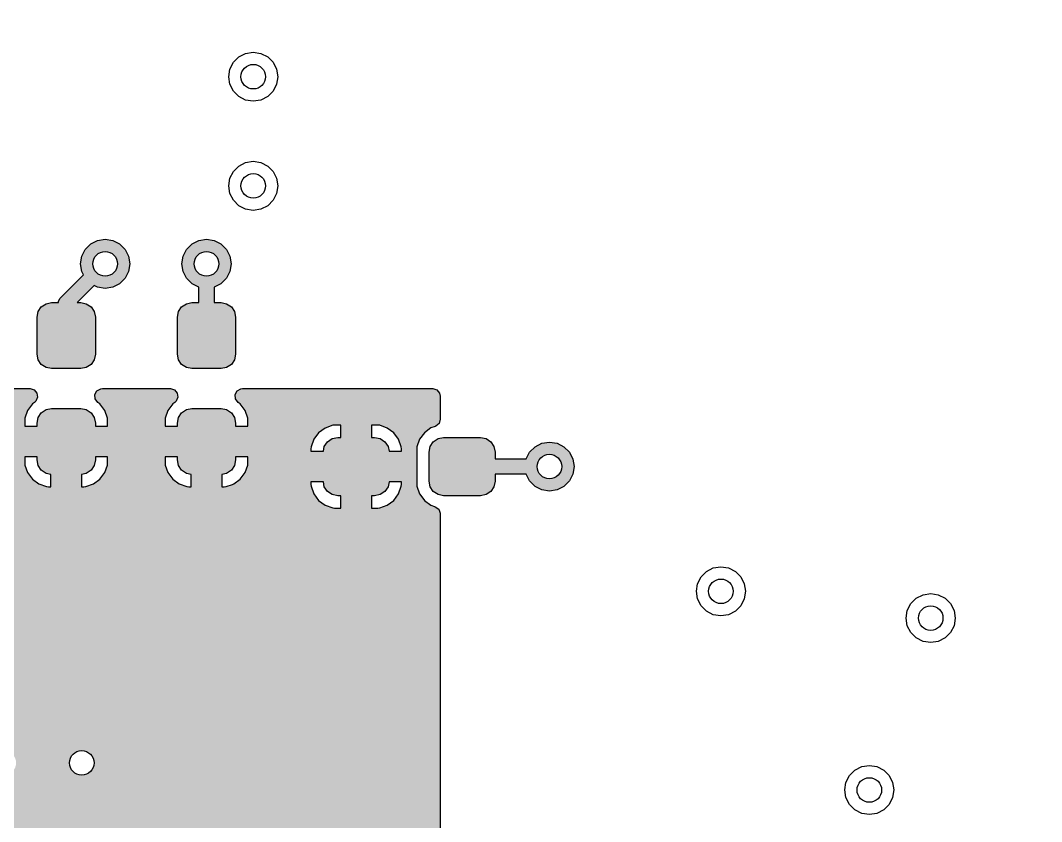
# Model space of a CAD drawing. Header units: millimetres. Extents: x -3894 to -3474, y -291 to 6.
# Drawn here: x -3722.49 to -3705.85, y -204.59 to -191.54 of the extents above; entities that cross this region are included whole.
import ezdxf

# ---------------------------------------------------------------- set-up
doc = ezdxf.new("R2010")
doc.units = ezdxf.units.MM
doc.layers.add('BLACK', color=7, linetype='Continuous')

msp = doc.modelspace()

# ---------------------------------------------------------------- hatches: boundary and pattern name
h = msp.add_hatch(color=256)
h.dxf.hatch_style = 1
h.paths.add_polyline_path([(-3724.823, -196.377), (-3724.841, -196.286), (-3724.893, -196.209), (-3724.97, -196.157), (-3725.061, -196.139), (-3725.19, -196.139), (-3725.19, -195.545), (-3725.13, -195.515), (-3725.042, -195.426), (-3724.985, -195.315), (-3724.965, -195.191), (-3724.985, -195.067), (-3725.042, -194.956), (-3725.13, -194.867), (-3725.242, -194.811), (-3725.365, -194.791), (-3725.489, -194.811), (-3725.601, -194.867), (-3725.689, -194.956), (-3725.746, -195.067), (-3725.765, -195.191), (-3725.746, -195.315), (-3725.689, -195.426), (-3725.601, -195.515), (-3725.489, -195.571), (-3725.44, -195.579), (-3725.44, -196.139), (-3725.536, -196.139), (-3725.626, -196.157), (-3725.704, -196.209), (-3725.755, -196.286), (-3725.773, -196.377), (-3725.773, -196.977), (-3725.755, -197.068), (-3725.704, -197.145), (-3725.626, -197.196), (-3725.536, -197.214), (-3725.061, -197.214), (-3724.97, -197.196), (-3724.959, -197.189), (-3723.987, -198.162), (-3723.995, -198.202), (-3723.995, -198.702), (-3723.977, -198.793), (-3723.926, -198.87), (-3723.848, -198.921), (-3723.758, -198.939), (-3723.283, -198.939), (-3723.192, -198.921), (-3723.115, -198.87), (-3723.063, -198.793), (-3723.045, -198.702), (-3723.045, -198.202), (-3723.063, -198.111), (-3723.115, -198.034), (-3723.192, -197.982), (-3723.283, -197.964), (-3723.758, -197.964), (-3723.819, -197.976), (-3724.823, -196.972)])
h.paths.add_polyline_path([(-3725.565, -195.191, -1), (-3725.165, -195.191, -1)], flags=16)
h.paths.add_polyline_path([(-3723.045, -196.377), (-3723.063, -196.286), (-3723.115, -196.209), (-3723.192, -196.157), (-3723.283, -196.139), (-3723.395, -196.139), (-3723.395, -196.015), (-3723.398, -195.991), (-3723.416, -195.946), (-3723.432, -195.927), (-3723.802, -195.557), (-3723.775, -195.504), (-3723.755, -195.38), (-3723.775, -195.257), (-3723.831, -195.145), (-3723.92, -195.057), (-3724.031, -195), (-3724.155, -194.98), (-3724.279, -195), (-3724.39, -195.057), (-3724.479, -195.145), (-3724.536, -195.257), (-3724.555, -195.38), (-3724.536, -195.504), (-3724.479, -195.615), (-3724.39, -195.704), (-3724.279, -195.761), (-3724.155, -195.78), (-3724.031, -195.761), (-3723.978, -195.734), (-3723.645, -196.067), (-3723.645, -196.139), (-3723.758, -196.139), (-3723.848, -196.157), (-3723.926, -196.209), (-3723.977, -196.286), (-3723.995, -196.377), (-3723.995, -196.877), (-3723.977, -196.968), (-3723.926, -197.045), (-3723.848, -197.096), (-3723.758, -197.114), (-3723.283, -197.114), (-3723.192, -197.096), (-3723.115, -197.045), (-3723.063, -196.968), (-3723.045, -196.877)], flags=17)
h.paths.add_polyline_path([(-3724.355, -195.38, -1), (-3723.955, -195.38, -1)], flags=16)
h.paths.add_polyline_path([(-3721.267, -196.377), (-3721.285, -196.286), (-3721.337, -196.209), (-3721.414, -196.157), (-3721.505, -196.139), (-3721.562, -196.139), (-3721.284, -195.861), (-3721.231, -195.888), (-3721.107, -195.907), (-3720.983, -195.888), (-3720.872, -195.831), (-3720.783, -195.742), (-3720.727, -195.631), (-3720.707, -195.507), (-3720.727, -195.384), (-3720.783, -195.272), (-3720.872, -195.184), (-3720.983, -195.127), (-3721.107, -195.107), (-3721.231, -195.127), (-3721.342, -195.184), (-3721.431, -195.272), (-3721.488, -195.384), (-3721.507, -195.507), (-3721.488, -195.631), (-3721.461, -195.684), (-3721.83, -196.054), (-3721.846, -196.073), (-3721.865, -196.118), (-3721.867, -196.139), (-3721.98, -196.139), (-3722.07, -196.157), (-3722.148, -196.209), (-3722.199, -196.286), (-3722.217, -196.377), (-3722.217, -196.977), (-3722.199, -197.068), (-3722.148, -197.145), (-3722.07, -197.196), (-3721.98, -197.214), (-3721.505, -197.214), (-3721.414, -197.196), (-3721.337, -197.145), (-3721.285, -197.068), (-3721.267, -196.977)])
h.paths.add_polyline_path([(-3721.307, -195.507, -1), (-3720.907, -195.507, -1)], flags=16)
h.paths.add_polyline_path([(-3718.981, -196.377), (-3718.999, -196.286), (-3719.051, -196.209), (-3719.128, -196.157), (-3719.219, -196.139), (-3719.331, -196.139), (-3719.331, -195.887), (-3719.221, -195.831), (-3719.132, -195.742), (-3719.076, -195.631), (-3719.056, -195.507), (-3719.076, -195.384), (-3719.132, -195.272), (-3719.221, -195.184), (-3719.332, -195.127), (-3719.456, -195.107), (-3719.58, -195.127), (-3719.691, -195.184), (-3719.78, -195.272), (-3719.837, -195.384), (-3719.856, -195.507), (-3719.837, -195.631), (-3719.78, -195.742), (-3719.691, -195.831), (-3719.581, -195.887), (-3719.581, -196.139), (-3719.694, -196.139), (-3719.784, -196.157), (-3719.862, -196.209), (-3719.913, -196.286), (-3719.931, -196.377), (-3719.931, -196.977), (-3719.913, -197.068), (-3719.862, -197.145), (-3719.784, -197.196), (-3719.694, -197.214), (-3719.219, -197.214), (-3719.128, -197.196), (-3719.051, -197.145), (-3718.999, -197.068), (-3718.981, -196.977)])
h.paths.add_polyline_path([(-3719.656, -195.507, -1), (-3719.256, -195.507, -1)], flags=16)
h.paths.add_polyline_path([(-3714.754, -198.934), (-3714.248, -198.934), (-3714.192, -199.044), (-3714.103, -199.133), (-3713.992, -199.19), (-3713.868, -199.209), (-3713.744, -199.19), (-3713.633, -199.133), (-3713.544, -199.044), (-3713.488, -198.933), (-3713.468, -198.809), (-3713.488, -198.686), (-3713.544, -198.574), (-3713.633, -198.486), (-3713.744, -198.429), (-3713.868, -198.409), (-3713.992, -198.429), (-3714.103, -198.486), (-3714.192, -198.574), (-3714.248, -198.684), (-3714.754, -198.684), (-3714.754, -198.572), (-3714.772, -198.481), (-3714.824, -198.404), (-3714.901, -198.352), (-3714.992, -198.334), (-3715.592, -198.334), (-3715.682, -198.352), (-3715.76, -198.404), (-3715.811, -198.481), (-3715.829, -198.572), (-3715.829, -199.047), (-3715.811, -199.138), (-3715.76, -199.215), (-3715.682, -199.266), (-3715.592, -199.284), (-3714.992, -199.284), (-3714.901, -199.266), (-3714.824, -199.215), (-3714.772, -199.138), (-3714.754, -199.047)])
h.paths.add_polyline_path([(-3714.068, -198.809, -1), (-3713.668, -198.809, -1)], flags=16)
h = msp.add_hatch(color=256)
h.dxf.hatch_style = 1
h.paths.add_polyline_path([(-3729.491, -210.529), (-3729.488, -210.559), (-3729.488, -210.559), (-3729.445, -210.683), (-3729.366, -210.79), (-3729.266, -210.864), (-3729.223, -210.92), (-3729.218, -210.989), (-3729.251, -211.051), (-3729.312, -211.085), (-3729.339, -211.088), (-3729.815, -211.088), (-3729.845, -211.091), (-3729.959, -211.13), (-3730.029, -211.134), (-3730.09, -211.099), (-3730.128, -211.025), (-3730.104, -210.943), (-3730.051, -210.896), (-3730.033, -210.89), (-3729.972, -210.868), (-3729.865, -210.79), (-3729.787, -210.684), (-3729.743, -210.559), (-3729.741, -210.53), (-3729.741, -209.949), (-3729.743, -209.919), (-3729.787, -209.795), (-3729.865, -209.689), (-3729.972, -209.61), (-3730.041, -209.586), (-3730.098, -209.545), (-3730.124, -209.479), (-3730.124, -209.278), (-3730.124, -200.414), (-3730.104, -200.347), (-3730.052, -200.301), (-3729.982, -200.291), (-3729.919, -200.32), (-3729.9, -200.341), (-3729.874, -200.376), (-3729.768, -200.454), (-3729.644, -200.497), (-3729.644, -200.497), (-3729.614, -200.5), (-3729.512, -200.5), (-3729.512, -200.3), (-3729.562, -200.3), (-3729.652, -200.282), (-3729.73, -200.231), (-3729.781, -200.154), (-3729.799, -200.063), (-3729.799, -199.588), (-3729.781, -199.497), (-3729.73, -199.42), (-3729.652, -199.368), (-3729.562, -199.35), (-3729.512, -199.35), (-3729.512, -199.15), (-3729.614, -199.15), (-3729.644, -199.153), (-3729.644, -199.153), (-3729.768, -199.197), (-3729.874, -199.275), (-3729.9, -199.31), (-3729.956, -199.352), (-3730.026, -199.358), (-3730.087, -199.325), (-3730.121, -199.264), (-3730.124, -199.236), (-3730.124, -198.767), (-3730.12, -198.754), (-3730.104, -198.7), (-3730.076, -198.669), (-3729.989, -198.603), (-3729.893, -198.477), (-3729.832, -198.331), (-3729.811, -198.174), (-3729.815, -198.149), (-3729.832, -198.017), (-3729.893, -197.871), (-3729.989, -197.746), (-3729.989, -197.746), (-3729.994, -197.74), (-3729.991, -197.738), (-3730.017, -197.69), (-3730.012, -197.62), (-3729.97, -197.564), (-3729.904, -197.539), (-3725.887, -197.539), (-3725.82, -197.559), (-3725.774, -197.612), (-3725.764, -197.681), (-3725.793, -197.744), (-3725.813, -197.763), (-3725.848, -197.789), (-3725.927, -197.895), (-3725.97, -198.019), (-3725.97, -198.02), (-3725.973, -198.049), (-3725.973, -198.152), (-3725.773, -198.152), (-3725.773, -198.102), (-3725.755, -198.011), (-3725.704, -197.934), (-3725.626, -197.882), (-3725.536, -197.864), (-3725.061, -197.864), (-3724.97, -197.882), (-3724.893, -197.934), (-3724.841, -198.011), (-3724.823, -198.102), (-3724.823, -198.152), (-3724.623, -198.152), (-3724.623, -198.108), (-3724.603, -198.041), (-3724.551, -197.996), (-3724.481, -197.986), (-3724.417, -198.015), (-3724.232, -198.2), (-3724.198, -198.262), (-3724.196, -198.288), (-3724.196, -198.755), (-3724.193, -198.784), (-3724.149, -198.909), (-3724.071, -199.015), (-3723.965, -199.093), (-3723.84, -199.137), (-3723.81, -199.14), (-3723.23, -199.14), (-3723.2, -199.137), (-3723.178, -199.129), (-3723.076, -199.093), (-3722.969, -199.015), (-3722.891, -198.909), (-3722.847, -198.784), (-3722.845, -198.755), (-3722.845, -198.519), (-3722.845, -198.149), (-3722.847, -198.119), (-3722.891, -197.995), (-3722.969, -197.889), (-3723.076, -197.81), (-3723.161, -197.78), (-3723.218, -197.74), (-3723.243, -197.675), (-3723.23, -197.606), (-3723.182, -197.556), (-3723.12, -197.539), (-3722.331, -197.539), (-3722.264, -197.559), (-3722.218, -197.612), (-3722.208, -197.681), (-3722.237, -197.744), (-3722.257, -197.763), (-3722.292, -197.789), (-3722.371, -197.895), (-3722.414, -198.019), (-3722.414, -198.02), (-3722.417, -198.049), (-3722.417, -198.152), (-3722.217, -198.152), (-3722.217, -198.102), (-3722.199, -198.011), (-3722.148, -197.934), (-3722.07, -197.882), (-3721.98, -197.864), (-3721.505, -197.864), (-3721.414, -197.882), (-3721.337, -197.934), (-3721.285, -198.011), (-3721.267, -198.102), (-3721.267, -198.152), (-3721.067, -198.152), (-3721.067, -198.049), (-3721.07, -198.02), (-3721.07, -198.019), (-3721.113, -197.895), (-3721.192, -197.789), (-3721.227, -197.763), (-3721.269, -197.707), (-3721.275, -197.638), (-3721.241, -197.576), (-3721.18, -197.542), (-3721.153, -197.539), (-3720.045, -197.539), (-3719.978, -197.559), (-3719.932, -197.612), (-3719.922, -197.681), (-3719.951, -197.744), (-3719.971, -197.763), (-3720.006, -197.789), (-3720.085, -197.895), (-3720.128, -198.019), (-3720.128, -198.02), (-3720.131, -198.049), (-3720.131, -198.152), (-3719.931, -198.152), (-3719.931, -198.102), (-3719.913, -198.011), (-3719.862, -197.934), (-3719.784, -197.882), (-3719.694, -197.864), (-3719.219, -197.864), (-3719.128, -197.882), (-3719.051, -197.934), (-3718.999, -198.011), (-3718.981, -198.102), (-3718.981, -198.152), (-3718.781, -198.152), (-3718.781, -198.049), (-3718.784, -198.02), (-3718.784, -198.019), (-3718.827, -197.895), (-3718.906, -197.789), (-3718.941, -197.763), (-3718.983, -197.707), (-3718.989, -197.638), (-3718.955, -197.576), (-3718.894, -197.542), (-3718.867, -197.539), (-3715.77, -197.539), (-3715.703, -197.559), (-3715.657, -197.612), (-3715.646, -197.663), (-3715.646, -198.039), (-3715.666, -198.106), (-3715.72, -198.153), (-3715.799, -198.18), (-3715.905, -198.259), (-3715.905, -198.259), (-3715.983, -198.365), (-3716.027, -198.489), (-3716.03, -198.519), (-3716.03, -199.1), (-3716.027, -199.129), (-3715.983, -199.254), (-3715.931, -199.325), (-3715.905, -199.36), (-3715.799, -199.438), (-3715.729, -199.463), (-3715.672, -199.503), (-3715.646, -199.57), (-3715.646, -208.787), (-3715.666, -208.854), (-3715.719, -208.9), (-3715.788, -208.91), (-3715.811, -208.904), (-3715.834, -208.896), (-3715.834, -208.896), (-3715.864, -208.893), (-3715.904, -208.893), (-3715.904, -209.096), (-3715.826, -209.111), (-3715.749, -209.163), (-3715.697, -209.24), (-3715.679, -209.331), (-3715.679, -209.931), (-3715.697, -210.022), (-3715.749, -210.099), (-3715.826, -210.15), (-3715.904, -210.166), (-3715.904, -210.368), (-3715.864, -210.368), (-3715.834, -210.365), (-3715.834, -210.365), (-3715.811, -210.357), (-3715.741, -210.354), (-3715.681, -210.389), (-3715.648, -210.45), (-3715.643, -210.502), (-3715.666, -210.579), (-3715.719, -210.624), (-3715.788, -210.634), (-3715.811, -210.629), (-3715.834, -210.621), (-3715.864, -210.618), (-3716.444, -210.618), (-3716.474, -210.621), (-3716.599, -210.664), (-3716.705, -210.743), (-3716.783, -210.849), (-3716.827, -210.973), (-3716.83, -211.003), (-3716.83, -211.709), (-3716.827, -211.738), (-3716.787, -211.852), (-3716.783, -211.922), (-3716.818, -211.983), (-3716.88, -212.015), (-3716.904, -212.017), (-3717.164, -212.017), (-3717.231, -211.998), (-3717.277, -211.945), (-3717.287, -211.876), (-3717.281, -211.852), (-3717.26, -211.791), (-3717.26, -211.791), (-3717.257, -211.761), (-3717.257, -211.659), (-3717.457, -211.659), (-3717.457, -211.709), (-3717.475, -211.8), (-3717.527, -211.877), (-3717.604, -211.928), (-3717.695, -211.946), (-3718.17, -211.946), (-3718.26, -211.928), (-3718.338, -211.877), (-3718.389, -211.8), (-3718.407, -211.709), (-3718.407, -211.659), (-3718.607, -211.659), (-3718.607, -211.761), (-3718.604, -211.791), (-3718.604, -211.791), (-3718.583, -211.852), (-3718.579, -211.922), (-3718.614, -211.983), (-3718.676, -212.015), (-3718.7, -212.017), (-3726.945, -212.017), (-3727.203, -212.013), (-3727.218, -212.092), (-3727.27, -212.169), (-3727.347, -212.22), (-3727.438, -212.238), (-3728.038, -212.238), (-3728.128, -212.22), (-3728.206, -212.169), (-3728.257, -212.092), (-3728.273, -212.013), (-3728.493, -212.013), (-3728.53, -212.017), (-3728.601, -212.017), (-3728.668, -211.998), (-3728.713, -211.945), (-3728.725, -211.893), (-3728.725, -211.473), (-3728.727, -211.443), (-3728.771, -211.319), (-3728.849, -211.213), (-3728.956, -211.134), (-3728.968, -211.13), (-3729.025, -211.089), (-3729.038, -211.056), (-3729.05, -211.024), (-3729.037, -210.956), (-3729.004, -210.91), (-3729.004, -210.714), (-3729.054, -210.714), (-3729.144, -210.696), (-3729.222, -210.645), (-3729.273, -210.568), (-3729.289, -210.489), (-3729.491, -210.489)])
h.paths.add_polyline_path([(-3728.649, -200.376), (-3728.755, -200.454), (-3728.879, -200.497), (-3728.909, -200.5), (-3729.012, -200.5), (-3729.012, -200.3), (-3728.962, -200.3), (-3728.871, -200.282), (-3728.794, -200.231), (-3728.742, -200.154), (-3728.727, -200.075), (-3728.524, -200.075), (-3728.524, -200.115), (-3728.527, -200.145), (-3728.57, -200.269)], flags=16)
h.paths.add_polyline_path([(-3728.524, -199.575), (-3728.727, -199.575), (-3728.742, -199.497), (-3728.794, -199.42), (-3728.871, -199.368), (-3728.962, -199.35), (-3729.012, -199.35), (-3729.012, -199.15), (-3728.909, -199.15), (-3728.879, -199.153), (-3728.755, -199.197), (-3728.649, -199.275), (-3728.57, -199.381), (-3728.527, -199.505), (-3728.524, -199.535)], flags=16)
h.paths.add_polyline_path([(-3725.742, -199.093), (-3725.848, -199.015), (-3725.927, -198.908), (-3725.97, -198.784), (-3725.973, -198.754), (-3725.973, -198.652), (-3725.773, -198.652), (-3725.773, -198.702), (-3725.755, -198.793), (-3725.704, -198.87), (-3725.626, -198.921), (-3725.548, -198.937), (-3725.548, -199.139), (-3725.588, -199.139), (-3725.618, -199.136)], flags=16)
h.paths.add_polyline_path([(-3723.828, -203.635, -1), (-3724.228, -203.635, -1)], flags=16)
h.paths.add_polyline_path([(-3725.048, -199.139), (-3725.048, -198.937), (-3724.97, -198.921), (-3724.893, -198.87), (-3724.841, -198.793), (-3724.823, -198.702), (-3724.823, -198.652), (-3724.623, -198.652), (-3724.623, -198.754), (-3724.626, -198.784), (-3724.669, -198.908), (-3724.748, -199.015), (-3724.854, -199.093), (-3724.978, -199.136), (-3725.008, -199.139)], flags=16)
h.paths.add_polyline_path([(-3723.828, -204.905, -1), (-3724.228, -204.905, -1)], flags=16)
h.paths.add_polyline_path([(-3722.558, -203.635, -1), (-3722.958, -203.635, -1)], flags=16)
h.paths.add_polyline_path([(-3722.558, -204.905, -1), (-3722.958, -204.905, -1)], flags=16)
h.paths.add_polyline_path([(-3723.828, -206.175, -1), (-3724.228, -206.175, -1)], flags=16)
h.paths.add_polyline_path([(-3722.371, -198.908), (-3722.414, -198.784), (-3722.417, -198.754), (-3722.417, -198.652), (-3722.217, -198.652), (-3722.217, -198.702), (-3722.199, -198.793), (-3722.148, -198.87), (-3722.07, -198.921), (-3721.992, -198.937), (-3721.992, -199.139), (-3722.032, -199.139), (-3722.062, -199.136), (-3722.186, -199.093), (-3722.292, -199.015)], flags=16)
h.paths.add_polyline_path([(-3721.288, -203.635, -1), (-3721.688, -203.635, -1)], flags=16)
h.paths.add_polyline_path([(-3722.558, -206.175, -1), (-3722.958, -206.175, -1)], flags=16)
h.paths.add_polyline_path([(-3721.288, -204.905, -1), (-3721.688, -204.905, -1)], flags=16)
h.paths.add_polyline_path([(-3721.492, -199.139), (-3721.492, -198.937), (-3721.414, -198.921), (-3721.337, -198.87), (-3721.285, -198.793), (-3721.267, -198.702), (-3721.267, -198.652), (-3721.067, -198.652), (-3721.067, -198.754), (-3721.07, -198.784), (-3721.113, -198.908), (-3721.192, -199.015), (-3721.298, -199.093), (-3721.422, -199.136), (-3721.452, -199.139)], flags=16)
h.paths.add_polyline_path([(-3721.288, -206.175, -1), (-3721.688, -206.175, -1)], flags=16)
h.paths.add_polyline_path([(-3720.085, -198.908), (-3720.128, -198.784), (-3720.131, -198.754), (-3720.131, -198.652), (-3719.931, -198.652), (-3719.931, -198.702), (-3719.913, -198.793), (-3719.862, -198.87), (-3719.784, -198.921), (-3719.706, -198.937), (-3719.706, -199.139), (-3719.746, -199.139), (-3719.776, -199.136), (-3719.9, -199.093), (-3720.006, -199.015)], flags=16)
h.paths.add_polyline_path([(-3728.247, -209.611), (-3728.141, -209.689), (-3728.062, -209.795), (-3728.019, -209.919), (-3728.016, -209.949), (-3728.016, -209.983), (-3728.016, -209.989), (-3728.219, -209.989), (-3728.234, -209.911), (-3728.286, -209.834), (-3728.363, -209.782), (-3728.454, -209.764), (-3728.504, -209.764), (-3728.504, -209.564), (-3728.401, -209.564), (-3728.371, -209.567)], flags=16)
h.paths.add_polyline_path([(-3729.004, -209.564), (-3729.004, -209.764), (-3729.054, -209.764), (-3729.144, -209.782), (-3729.222, -209.834), (-3729.273, -209.911), (-3729.289, -209.989), (-3729.491, -209.989), (-3729.491, -209.949), (-3729.488, -209.919), (-3729.445, -209.795), (-3729.366, -209.689), (-3729.26, -209.611), (-3729.136, -209.567), (-3729.106, -209.564)], flags=16)
h.paths.add_polyline_path([(-3719.206, -199.139), (-3719.206, -198.937), (-3719.128, -198.921), (-3719.051, -198.87), (-3718.999, -198.793), (-3718.981, -198.702), (-3718.981, -198.652), (-3718.781, -198.652), (-3718.781, -198.754), (-3718.784, -198.784), (-3718.827, -198.908), (-3718.906, -199.015), (-3719.012, -199.093), (-3719.031, -199.099), (-3719.136, -199.136), (-3719.166, -199.139)], flags=16)
h.paths.add_polyline_path([(-3728.016, -210.489), (-3728.016, -210.529), (-3728.019, -210.559), (-3728.062, -210.683), (-3728.141, -210.79), (-3728.247, -210.868), (-3728.371, -210.911), (-3728.401, -210.914), (-3728.504, -210.914), (-3728.504, -210.714), (-3728.454, -210.714), (-3728.363, -210.696), (-3728.286, -210.645), (-3728.234, -210.568), (-3728.219, -210.489)], flags=16)
h.paths.add_polyline_path([(-3727.385, -211.088), (-3727.355, -211.091), (-3727.231, -211.135), (-3727.125, -211.213), (-3727.046, -211.319), (-3727.003, -211.443), (-3727, -211.473), (-3727, -211.513), (-3727.203, -211.513), (-3727.218, -211.435), (-3727.27, -211.358), (-3727.347, -211.306), (-3727.438, -211.288), (-3727.488, -211.288), (-3727.488, -211.088)], flags=16)
h.paths.add_polyline_path([(-3727.988, -211.088), (-3727.988, -211.288), (-3728.038, -211.288), (-3728.128, -211.306), (-3728.206, -211.358), (-3728.257, -211.435), (-3728.273, -211.513), (-3728.475, -211.513), (-3728.475, -211.473), (-3728.472, -211.443), (-3728.429, -211.319), (-3728.35, -211.213), (-3728.244, -211.135), (-3728.12, -211.091), (-3728.09, -211.088)], flags=16)
h.paths.add_polyline_path([(-3717.754, -199.099), (-3717.754, -199.059), (-3717.552, -199.059), (-3717.536, -199.138), (-3717.485, -199.215), (-3717.407, -199.266), (-3717.317, -199.284), (-3717.267, -199.284), (-3717.267, -199.484), (-3717.369, -199.484), (-3717.399, -199.481), (-3717.523, -199.438), (-3717.629, -199.36), (-3717.708, -199.253), (-3717.751, -199.129)], flags=16)
h.paths.add_polyline_path([(-3717.754, -198.559), (-3717.754, -198.519), (-3717.751, -198.49), (-3717.708, -198.365), (-3717.629, -198.259), (-3717.523, -198.181), (-3717.399, -198.137), (-3717.369, -198.134), (-3717.267, -198.134), (-3717.267, -198.334), (-3717.317, -198.334), (-3717.407, -198.352), (-3717.485, -198.404), (-3717.536, -198.481), (-3717.552, -198.559)], flags=16)
h.paths.add_polyline_path([(-3716.767, -199.484), (-3716.767, -199.284), (-3716.717, -199.284), (-3716.626, -199.266), (-3716.549, -199.215), (-3716.497, -199.138), (-3716.482, -199.059), (-3716.279, -199.059), (-3716.279, -199.099), (-3716.282, -199.129), (-3716.325, -199.253), (-3716.404, -199.36), (-3716.51, -199.438), (-3716.634, -199.481), (-3716.664, -199.484)], flags=16)
h.paths.add_polyline_path([(-3716.767, -198.334), (-3716.767, -198.134), (-3716.664, -198.134), (-3716.634, -198.137), (-3716.51, -198.181), (-3716.404, -198.259), (-3716.325, -198.365), (-3716.282, -198.49), (-3716.279, -198.519), (-3716.279, -198.559), (-3716.482, -198.559), (-3716.497, -198.481), (-3716.549, -198.404), (-3716.626, -198.352), (-3716.717, -198.334)], flags=16)
h.paths.add_polyline_path([(-3718.482, -210.796), (-3718.376, -210.718), (-3718.252, -210.674), (-3718.222, -210.671), (-3718.182, -210.671), (-3718.182, -210.874), (-3718.26, -210.889), (-3718.338, -210.941), (-3718.389, -211.018), (-3718.407, -211.109), (-3718.407, -211.159), (-3718.607, -211.159), (-3718.607, -211.056), (-3718.604, -211.026), (-3718.561, -210.902)], flags=16)
h.paths.add_polyline_path([(-3716.783, -209.124), (-3716.704, -209.018), (-3716.598, -208.94), (-3716.474, -208.896), (-3716.444, -208.893), (-3716.404, -208.893), (-3716.404, -209.096), (-3716.482, -209.111), (-3716.56, -209.163), (-3716.611, -209.24), (-3716.629, -209.331), (-3716.629, -209.381), (-3716.829, -209.381), (-3716.829, -209.278), (-3716.826, -209.248)], flags=16)
h.paths.add_polyline_path([(-3717.682, -210.671), (-3717.642, -210.671), (-3717.612, -210.674), (-3717.488, -210.718), (-3717.382, -210.796), (-3717.303, -210.902), (-3717.26, -211.026), (-3717.257, -211.056), (-3717.257, -211.159), (-3717.457, -211.159), (-3717.457, -211.109), (-3717.475, -211.018), (-3717.527, -210.941), (-3717.604, -210.889), (-3717.682, -210.874)], flags=16)
h.paths.add_polyline_path([(-3716.829, -209.881), (-3716.629, -209.881), (-3716.629, -209.931), (-3716.611, -210.022), (-3716.56, -210.099), (-3716.482, -210.15), (-3716.404, -210.166), (-3716.404, -210.368), (-3716.444, -210.368), (-3716.474, -210.365), (-3716.598, -210.322), (-3716.704, -210.244), (-3716.783, -210.137), (-3716.826, -210.013), (-3716.829, -209.983)], flags=16)

# ---------------------------------------------------------------- linework, layer by layer
at = {"layer": 'BLACK', "linetype": 'Continuous'}
for p, q in [((-3719.018, -192.224), (-3718.929, -192.136)), ((-3718.929, -192.136), (-3718.818, -192.079)), ((-3718.818, -192.079), (-3718.694, -192.059)), ((-3718.694, -192.059), (-3718.57, -192.079)), ((-3718.57, -192.079), (-3718.459, -192.136)), ((-3718.459, -192.136), (-3718.37, -192.224)), ((-3719.075, -192.336), (-3719.018, -192.224)), ((-3718.37, -192.224), (-3718.314, -192.336)), ((-3719.094, -192.459), (-3719.075, -192.336)), ((-3719.075, -192.583), (-3719.094, -192.459)), ((-3718.314, -192.336), (-3718.294, -192.459)), ((-3718.294, -192.459), (-3718.314, -192.583)), ((-3719.018, -192.694), (-3719.075, -192.583)), ((-3718.314, -192.583), (-3718.37, -192.694)), ((-3718.929, -192.783), (-3719.018, -192.694)), ((-3718.818, -192.84), (-3718.929, -192.783)), ((-3718.459, -192.783), (-3718.57, -192.84)), ((-3718.37, -192.694), (-3718.459, -192.783)), ((-3718.694, -192.859), (-3718.818, -192.84)), ((-3718.57, -192.84), (-3718.694, -192.859)), ((-3719.018, -194.002), (-3718.929, -193.914)), ((-3718.929, -193.914), (-3718.818, -193.857)), ((-3718.818, -193.857), (-3718.694, -193.837)), ((-3718.694, -193.837), (-3718.57, -193.857)), ((-3718.57, -193.857), (-3718.459, -193.914)), ((-3718.459, -193.914), (-3718.37, -194.002)), ((-3719.094, -194.237), (-3719.075, -194.114)), ((-3719.075, -194.114), (-3719.018, -194.002)), ((-3718.37, -194.002), (-3718.314, -194.114)), ((-3718.314, -194.114), (-3718.294, -194.237)), ((-3719.075, -194.361), (-3719.094, -194.237)), ((-3718.294, -194.237), (-3718.314, -194.361)), ((-3719.018, -194.472), (-3719.075, -194.361)), ((-3718.929, -194.561), (-3719.018, -194.472)), ((-3718.37, -194.472), (-3718.459, -194.561)), ((-3718.314, -194.361), (-3718.37, -194.472)), ((-3718.818, -194.618), (-3718.929, -194.561)), ((-3718.694, -194.637), (-3718.818, -194.618)), ((-3718.57, -194.618), (-3718.694, -194.637)), ((-3718.459, -194.561), (-3718.57, -194.618)), ((-3721.342, -195.184), (-3721.231, -195.127)), ((-3721.231, -195.127), (-3721.107, -195.107)), ((-3721.107, -195.107), (-3720.983, -195.127)), ((-3720.983, -195.127), (-3720.872, -195.184)), ((-3719.691, -195.184), (-3719.58, -195.127)), ((-3719.58, -195.127), (-3719.456, -195.107)), ((-3719.456, -195.107), (-3719.332, -195.127)), ((-3719.332, -195.127), (-3719.221, -195.184)), ((-3721.488, -195.384), (-3721.431, -195.272)), ((-3721.431, -195.272), (-3721.342, -195.184)), ((-3720.872, -195.184), (-3720.783, -195.272)), ((-3720.783, -195.272), (-3720.727, -195.384)), ((-3719.837, -195.384), (-3719.78, -195.272)), ((-3719.78, -195.272), (-3719.691, -195.184)), ((-3719.221, -195.184), (-3719.132, -195.272)), ((-3719.132, -195.272), (-3719.076, -195.384)), ((-3721.507, -195.507), (-3721.488, -195.384)), ((-3720.727, -195.384), (-3720.707, -195.507)), ((-3719.856, -195.507), (-3719.837, -195.384)), ((-3719.076, -195.384), (-3719.056, -195.507)), ((-3721.488, -195.631), (-3721.507, -195.507)), ((-3721.461, -195.684), (-3721.488, -195.631)), ((-3720.727, -195.631), (-3720.783, -195.742)), ((-3720.707, -195.507), (-3720.727, -195.631)), ((-3719.837, -195.631), (-3719.856, -195.507)), ((-3719.78, -195.742), (-3719.837, -195.631)), ((-3719.076, -195.631), (-3719.132, -195.742)), ((-3719.056, -195.507), (-3719.076, -195.631)), ((-3721.83, -196.054), (-3721.461, -195.684)), ((-3720.783, -195.742), (-3720.872, -195.831)), ((-3719.691, -195.831), (-3719.78, -195.742)), ((-3719.132, -195.742), (-3719.221, -195.831)), ((-3721.284, -195.861), (-3721.562, -196.139)), ((-3721.231, -195.888), (-3721.284, -195.861)), ((-3721.107, -195.907), (-3721.231, -195.888)), ((-3720.983, -195.888), (-3721.107, -195.907)), ((-3720.872, -195.831), (-3720.983, -195.888)), ((-3719.581, -195.887), (-3719.691, -195.831)), ((-3719.581, -196.139), (-3719.581, -195.887)), ((-3719.221, -195.831), (-3719.331, -195.887)), ((-3719.331, -195.887), (-3719.331, -196.139)), ((-3722.148, -196.209), (-3722.07, -196.157)), ((-3722.07, -196.157), (-3721.98, -196.139)), ((-3721.98, -196.139), (-3721.867, -196.139)), ((-3721.867, -196.139), (-3721.865, -196.118)), ((-3721.865, -196.118), (-3721.846, -196.073)), ((-3721.846, -196.073), (-3721.83, -196.054)), ((-3721.846, -196.073), (-3721.846, -196.073)), ((-3721.562, -196.139), (-3721.505, -196.139)), ((-3721.505, -196.139), (-3721.414, -196.157)), ((-3721.414, -196.157), (-3721.337, -196.209)), ((-3719.862, -196.209), (-3719.784, -196.157)), ((-3719.784, -196.157), (-3719.694, -196.139)), ((-3719.694, -196.139), (-3719.581, -196.139)), ((-3719.331, -196.139), (-3719.219, -196.139)), ((-3719.219, -196.139), (-3719.128, -196.157)), ((-3719.128, -196.157), (-3719.051, -196.209)), ((-3722.217, -196.377), (-3722.199, -196.286)), ((-3722.199, -196.286), (-3722.148, -196.209)), ((-3721.337, -196.209), (-3721.285, -196.286)), ((-3721.285, -196.286), (-3721.267, -196.377)), ((-3719.931, -196.377), (-3719.913, -196.286)), ((-3719.913, -196.286), (-3719.862, -196.209)), ((-3719.051, -196.209), (-3718.999, -196.286)), ((-3718.999, -196.286), (-3718.981, -196.377)), ((-3722.217, -196.977), (-3722.217, -196.377)), ((-3721.267, -196.377), (-3721.267, -196.977)), ((-3719.931, -196.977), (-3719.931, -196.377)), ((-3718.981, -196.377), (-3718.981, -196.977)), ((-3722.199, -197.068), (-3722.217, -196.977)), ((-3721.267, -196.977), (-3721.285, -197.068)), ((-3719.913, -197.068), (-3719.931, -196.977)), ((-3718.981, -196.977), (-3718.999, -197.068)), ((-3722.148, -197.145), (-3722.199, -197.068)), ((-3722.07, -197.196), (-3722.148, -197.145)), ((-3721.337, -197.145), (-3721.414, -197.196)), ((-3721.285, -197.068), (-3721.337, -197.145)), ((-3719.862, -197.145), (-3719.913, -197.068)), ((-3719.784, -197.196), (-3719.862, -197.145)), ((-3719.051, -197.145), (-3719.128, -197.196)), ((-3718.999, -197.068), (-3719.051, -197.145)), ((-3721.98, -197.214), (-3722.07, -197.196)), ((-3721.505, -197.214), (-3721.98, -197.214)), ((-3721.414, -197.196), (-3721.505, -197.214)), ((-3719.694, -197.214), (-3719.784, -197.196)), ((-3719.219, -197.214), (-3719.694, -197.214)), ((-3719.128, -197.196), (-3719.219, -197.214)), ((-3723.12, -197.539), (-3722.331, -197.539)), ((-3722.331, -197.539), (-3722.264, -197.559)), ((-3722.264, -197.559), (-3722.218, -197.612)), ((-3722.218, -197.612), (-3722.208, -197.681)), ((-3721.275, -197.638), (-3721.241, -197.576)), ((-3721.269, -197.707), (-3721.275, -197.638)), ((-3721.241, -197.576), (-3721.18, -197.542)), ((-3721.18, -197.542), (-3721.153, -197.539)), ((-3721.153, -197.539), (-3720.045, -197.539)), ((-3720.045, -197.539), (-3719.978, -197.559)), ((-3719.978, -197.559), (-3719.932, -197.612)), ((-3719.932, -197.612), (-3719.922, -197.681)), ((-3718.989, -197.638), (-3718.955, -197.576)), ((-3718.983, -197.707), (-3718.989, -197.638)), ((-3718.955, -197.576), (-3718.894, -197.542)), ((-3718.894, -197.542), (-3718.867, -197.539)), ((-3718.867, -197.539), (-3715.77, -197.539)), ((-3715.77, -197.539), (-3715.703, -197.559)), ((-3715.703, -197.559), (-3715.657, -197.612)), ((-3715.657, -197.612), (-3715.646, -197.663)), ((-3722.292, -197.789), (-3722.371, -197.895)), ((-3722.257, -197.763), (-3722.292, -197.789)), ((-3722.237, -197.744), (-3722.257, -197.763)), ((-3722.208, -197.681), (-3722.237, -197.744)), ((-3721.227, -197.763), (-3721.269, -197.707)), ((-3721.192, -197.789), (-3721.227, -197.763)), ((-3721.113, -197.895), (-3721.192, -197.789)), ((-3720.006, -197.789), (-3720.085, -197.895)), ((-3719.971, -197.763), (-3720.006, -197.789)), ((-3719.951, -197.744), (-3719.971, -197.763)), ((-3719.922, -197.681), (-3719.951, -197.744)), ((-3718.941, -197.763), (-3718.983, -197.707)), ((-3718.906, -197.789), (-3718.941, -197.763)), ((-3718.827, -197.895), (-3718.906, -197.789)), ((-3715.646, -197.663), (-3715.646, -198.039)), ((-3722.371, -197.895), (-3722.414, -198.019)), ((-3722.199, -198.011), (-3722.148, -197.934)), ((-3722.148, -197.934), (-3722.07, -197.882)), ((-3722.07, -197.882), (-3721.98, -197.864)), ((-3721.98, -197.864), (-3721.505, -197.864)), ((-3721.505, -197.864), (-3721.414, -197.882)), ((-3721.414, -197.882), (-3721.337, -197.934)), ((-3721.337, -197.934), (-3721.285, -198.011)), ((-3721.07, -198.019), (-3721.113, -197.895)), ((-3720.085, -197.895), (-3720.128, -198.019)), ((-3719.913, -198.011), (-3719.862, -197.934)), ((-3719.862, -197.934), (-3719.784, -197.882)), ((-3719.784, -197.882), (-3719.694, -197.864)), ((-3719.694, -197.864), (-3719.219, -197.864)), ((-3719.219, -197.864), (-3719.128, -197.882)), ((-3719.128, -197.882), (-3719.051, -197.934)), ((-3719.051, -197.934), (-3718.999, -198.011)), ((-3718.784, -198.019), (-3718.827, -197.895)), ((-3722.414, -198.02), (-3722.417, -198.049)), ((-3722.417, -198.049), (-3722.417, -198.152)), ((-3722.417, -198.152), (-3722.217, -198.152)), ((-3722.414, -198.019), (-3722.414, -198.02)), ((-3722.217, -198.102), (-3722.199, -198.011)), ((-3722.217, -198.152), (-3722.217, -198.102)), ((-3721.285, -198.011), (-3721.267, -198.102)), ((-3721.267, -198.102), (-3721.267, -198.152)), ((-3721.267, -198.152), (-3721.067, -198.152)), ((-3721.07, -198.02), (-3721.07, -198.019)), ((-3721.067, -198.049), (-3721.07, -198.02)), ((-3721.067, -198.152), (-3721.067, -198.049)), ((-3720.128, -198.02), (-3720.131, -198.049)), ((-3720.131, -198.049), (-3720.131, -198.152)), ((-3720.131, -198.152), (-3719.931, -198.152)), ((-3720.128, -198.019), (-3720.128, -198.02)), ((-3719.931, -198.102), (-3719.913, -198.011)), ((-3719.931, -198.152), (-3719.931, -198.102)), ((-3718.999, -198.011), (-3718.981, -198.102)), ((-3718.981, -198.102), (-3718.981, -198.152)), ((-3718.981, -198.152), (-3718.781, -198.152)), ((-3718.784, -198.02), (-3718.784, -198.019)), ((-3718.781, -198.049), (-3718.784, -198.02)), ((-3718.781, -198.152), (-3718.781, -198.049)), ((-3717.399, -198.137), (-3717.523, -198.181)), ((-3717.369, -198.134), (-3717.399, -198.137)), ((-3717.399, -198.137), (-3717.399, -198.137)), ((-3717.267, -198.134), (-3717.369, -198.134)), ((-3717.267, -198.334), (-3717.267, -198.134)), ((-3716.664, -198.134), (-3716.767, -198.134)), ((-3716.767, -198.134), (-3716.767, -198.334)), ((-3716.634, -198.137), (-3716.664, -198.134)), ((-3716.51, -198.181), (-3716.634, -198.137)), ((-3716.634, -198.137), (-3716.634, -198.137)), ((-3715.729, -198.156), (-3715.799, -198.18)), ((-3715.719, -198.152), (-3715.729, -198.156)), ((-3715.666, -198.106), (-3715.719, -198.152)), ((-3715.646, -198.039), (-3715.666, -198.106)), ((-3717.629, -198.259), (-3717.708, -198.365)), ((-3717.523, -198.181), (-3717.629, -198.259)), ((-3716.404, -198.259), (-3716.51, -198.181)), ((-3716.325, -198.365), (-3716.404, -198.259)), ((-3715.905, -198.259), (-3715.983, -198.365)), ((-3715.799, -198.18), (-3715.905, -198.259)), ((-3715.905, -198.259), (-3715.905, -198.259)), ((-3715.799, -198.18), (-3715.799, -198.18)), ((-3717.751, -198.49), (-3717.754, -198.519)), ((-3717.708, -198.365), (-3717.751, -198.49)), ((-3717.751, -198.49), (-3717.751, -198.49)), ((-3717.552, -198.559), (-3717.536, -198.481)), ((-3717.536, -198.481), (-3717.485, -198.404)), ((-3717.485, -198.404), (-3717.407, -198.352)), ((-3717.407, -198.352), (-3717.317, -198.334)), ((-3717.317, -198.334), (-3717.267, -198.334)), ((-3716.767, -198.334), (-3716.717, -198.334)), ((-3716.717, -198.334), (-3716.626, -198.352)), ((-3716.626, -198.352), (-3716.549, -198.404)), ((-3716.549, -198.404), (-3716.497, -198.481)), ((-3716.497, -198.481), (-3716.482, -198.559)), ((-3716.282, -198.49), (-3716.325, -198.365)), ((-3716.282, -198.49), (-3716.282, -198.49)), ((-3716.279, -198.519), (-3716.282, -198.49)), ((-3716.027, -198.489), (-3716.03, -198.519)), ((-3715.983, -198.365), (-3716.027, -198.489)), ((-3715.829, -198.572), (-3715.811, -198.481)), ((-3715.811, -198.481), (-3715.76, -198.404)), ((-3715.76, -198.404), (-3715.682, -198.352)), ((-3715.682, -198.352), (-3715.592, -198.334)), ((-3715.592, -198.334), (-3714.992, -198.334)), ((-3714.992, -198.334), (-3714.901, -198.352)), ((-3714.901, -198.352), (-3714.824, -198.404)), ((-3714.824, -198.404), (-3714.772, -198.481)), ((-3714.772, -198.481), (-3714.754, -198.572)), ((-3714.192, -198.574), (-3714.103, -198.486)), ((-3714.103, -198.486), (-3713.992, -198.429)), ((-3713.992, -198.429), (-3713.868, -198.409)), ((-3713.868, -198.409), (-3713.744, -198.429)), ((-3713.744, -198.429), (-3713.633, -198.486)), ((-3713.633, -198.486), (-3713.544, -198.574)), ((-3722.217, -198.652), (-3722.417, -198.652)), ((-3722.417, -198.652), (-3722.417, -198.754)), ((-3722.217, -198.702), (-3722.217, -198.652)), ((-3721.067, -198.652), (-3721.267, -198.652)), ((-3721.267, -198.652), (-3721.267, -198.702)), ((-3721.067, -198.754), (-3721.067, -198.652)), ((-3719.931, -198.652), (-3720.131, -198.652)), ((-3720.131, -198.652), (-3720.131, -198.754)), ((-3719.931, -198.702), (-3719.931, -198.652)), ((-3718.781, -198.652), (-3718.981, -198.652)), ((-3718.981, -198.652), (-3718.981, -198.702)), ((-3718.781, -198.754), (-3718.781, -198.652)), ((-3717.754, -198.519), (-3717.754, -198.559)), ((-3717.754, -198.559), (-3717.552, -198.559)), ((-3716.482, -198.559), (-3716.279, -198.559)), ((-3716.279, -198.559), (-3716.279, -198.519)), ((-3716.03, -198.519), (-3716.03, -199.1)), ((-3715.829, -199.047), (-3715.829, -198.572)), ((-3714.754, -198.572), (-3714.754, -198.684)), ((-3714.248, -198.684), (-3714.192, -198.574)), ((-3713.544, -198.574), (-3713.488, -198.686)), ((-3722.417, -198.754), (-3722.414, -198.784)), ((-3722.414, -198.784), (-3722.414, -198.784)), ((-3722.414, -198.784), (-3722.371, -198.908)), ((-3722.199, -198.793), (-3722.217, -198.702)), ((-3722.148, -198.87), (-3722.199, -198.793)), ((-3721.285, -198.793), (-3721.337, -198.87)), ((-3721.267, -198.702), (-3721.285, -198.793)), ((-3721.113, -198.908), (-3721.07, -198.784)), ((-3721.07, -198.784), (-3721.067, -198.754)), ((-3721.07, -198.784), (-3721.07, -198.784)), ((-3720.131, -198.754), (-3720.128, -198.784)), ((-3720.128, -198.784), (-3720.128, -198.784)), ((-3720.128, -198.784), (-3720.085, -198.908)), ((-3719.913, -198.793), (-3719.931, -198.702)), ((-3719.862, -198.87), (-3719.913, -198.793)), ((-3718.999, -198.793), (-3719.051, -198.87)), ((-3718.981, -198.702), (-3718.999, -198.793)), ((-3718.827, -198.908), (-3718.784, -198.784)), ((-3718.784, -198.784), (-3718.781, -198.754)), ((-3718.784, -198.784), (-3718.784, -198.784)), ((-3714.754, -198.684), (-3714.248, -198.684)), ((-3713.488, -198.686), (-3713.468, -198.809)), ((-3713.468, -198.809), (-3713.488, -198.933)), ((-3722.371, -198.908), (-3722.292, -199.015)), ((-3722.07, -198.921), (-3722.148, -198.87)), ((-3721.992, -198.937), (-3722.07, -198.921)), ((-3721.992, -199.139), (-3721.992, -198.937)), ((-3721.414, -198.921), (-3721.492, -198.937)), ((-3721.492, -198.937), (-3721.492, -199.139)), ((-3721.337, -198.87), (-3721.414, -198.921)), ((-3721.192, -199.015), (-3721.113, -198.908)), ((-3720.085, -198.908), (-3720.006, -199.015)), ((-3719.784, -198.921), (-3719.862, -198.87)), ((-3719.706, -198.937), (-3719.784, -198.921)), ((-3719.706, -199.139), (-3719.706, -198.937)), ((-3719.128, -198.921), (-3719.206, -198.937)), ((-3719.206, -198.937), (-3719.206, -199.139)), ((-3719.051, -198.87), (-3719.128, -198.921)), ((-3718.906, -199.015), (-3718.827, -198.908)), ((-3714.248, -198.934), (-3714.754, -198.934)), ((-3714.754, -198.934), (-3714.754, -199.047)), ((-3714.192, -199.044), (-3714.248, -198.934)), ((-3713.488, -198.933), (-3713.544, -199.044)), ((-3722.292, -199.015), (-3722.186, -199.093)), ((-3722.186, -199.093), (-3722.062, -199.136)), ((-3722.062, -199.136), (-3722.062, -199.136)), ((-3722.062, -199.136), (-3722.032, -199.139)), ((-3722.032, -199.139), (-3721.992, -199.139)), ((-3721.492, -199.139), (-3721.452, -199.139)), ((-3721.452, -199.139), (-3721.422, -199.136)), ((-3721.422, -199.136), (-3721.298, -199.093)), ((-3721.422, -199.136), (-3721.422, -199.136)), ((-3721.298, -199.093), (-3721.192, -199.015)), ((-3720.006, -199.015), (-3719.9, -199.093)), ((-3719.9, -199.093), (-3719.776, -199.136)), ((-3719.776, -199.136), (-3719.776, -199.136)), ((-3719.776, -199.136), (-3719.746, -199.139)), ((-3719.746, -199.139), (-3719.706, -199.139)), ((-3719.206, -199.139), (-3719.166, -199.139)), ((-3719.166, -199.139), (-3719.136, -199.136)), ((-3719.136, -199.136), (-3719.031, -199.099)), ((-3719.136, -199.136), (-3719.136, -199.136)), ((-3719.031, -199.099), (-3719.012, -199.093)), ((-3719.012, -199.093), (-3718.906, -199.015)), ((-3717.552, -199.059), (-3717.754, -199.059)), ((-3717.754, -199.059), (-3717.754, -199.099)), ((-3717.754, -199.099), (-3717.751, -199.129)), ((-3717.751, -199.129), (-3717.751, -199.129)), ((-3717.751, -199.129), (-3717.708, -199.253)), ((-3717.536, -199.138), (-3717.552, -199.059)), ((-3717.485, -199.215), (-3717.536, -199.138)), ((-3716.497, -199.138), (-3716.549, -199.215)), ((-3716.482, -199.059), (-3716.497, -199.138)), ((-3716.279, -199.059), (-3716.482, -199.059)), ((-3716.325, -199.253), (-3716.282, -199.129)), ((-3716.282, -199.129), (-3716.279, -199.099)), ((-3716.282, -199.129), (-3716.282, -199.129)), ((-3716.279, -199.099), (-3716.279, -199.059)), ((-3716.03, -199.1), (-3716.027, -199.129)), ((-3716.027, -199.129), (-3715.983, -199.254)), ((-3715.811, -199.138), (-3715.829, -199.047)), ((-3715.76, -199.215), (-3715.811, -199.138)), ((-3714.772, -199.138), (-3714.824, -199.215)), ((-3714.754, -199.047), (-3714.772, -199.138)), ((-3714.103, -199.133), (-3714.192, -199.044)), ((-3713.992, -199.19), (-3714.103, -199.133)), ((-3713.633, -199.133), (-3713.744, -199.19)), ((-3713.544, -199.044), (-3713.633, -199.133)), ((-3717.708, -199.253), (-3717.629, -199.36)), ((-3717.407, -199.266), (-3717.485, -199.215)), ((-3717.317, -199.284), (-3717.407, -199.266)), ((-3717.267, -199.284), (-3717.317, -199.284)), ((-3717.267, -199.484), (-3717.267, -199.284)), ((-3716.717, -199.284), (-3716.767, -199.284)), ((-3716.767, -199.284), (-3716.767, -199.484)), ((-3716.626, -199.266), (-3716.717, -199.284)), ((-3716.549, -199.215), (-3716.626, -199.266)), ((-3716.404, -199.36), (-3716.325, -199.253)), ((-3715.983, -199.254), (-3715.931, -199.325)), ((-3715.682, -199.266), (-3715.76, -199.215)), ((-3715.592, -199.284), (-3715.682, -199.266)), ((-3714.992, -199.284), (-3715.592, -199.284)), ((-3714.901, -199.266), (-3714.992, -199.284)), ((-3714.824, -199.215), (-3714.901, -199.266)), ((-3713.868, -199.209), (-3713.992, -199.19)), ((-3713.744, -199.19), (-3713.868, -199.209)), ((-3717.629, -199.36), (-3717.523, -199.438)), ((-3717.523, -199.438), (-3717.399, -199.481)), ((-3717.399, -199.481), (-3717.399, -199.481)), ((-3717.399, -199.481), (-3717.369, -199.484)), ((-3717.369, -199.484), (-3717.267, -199.484)), ((-3716.767, -199.484), (-3716.664, -199.484)), ((-3716.664, -199.484), (-3716.634, -199.481)), ((-3716.634, -199.481), (-3716.51, -199.438)), ((-3716.634, -199.481), (-3716.634, -199.481)), ((-3716.51, -199.438), (-3716.404, -199.36)), ((-3715.931, -199.325), (-3715.905, -199.36)), ((-3715.905, -199.36), (-3715.799, -199.438)), ((-3715.799, -199.438), (-3715.74, -199.459)), ((-3715.74, -199.459), (-3715.729, -199.463)), ((-3715.729, -199.463), (-3715.672, -199.503)), ((-3715.672, -199.503), (-3715.647, -199.568)), ((-3715.647, -199.568), (-3715.646, -199.58)), ((-3715.646, -199.58), (-3715.646, -208.787)), ((-3711.309, -200.518), (-3711.198, -200.461)), ((-3711.198, -200.461), (-3711.074, -200.441)), ((-3711.074, -200.441), (-3710.95, -200.461)), ((-3710.95, -200.461), (-3710.839, -200.518)), ((-3711.455, -200.718), (-3711.398, -200.606)), ((-3711.398, -200.606), (-3711.309, -200.518)), ((-3710.839, -200.518), (-3710.75, -200.606)), ((-3710.75, -200.606), (-3710.694, -200.718)), ((-3711.474, -200.841), (-3711.455, -200.718)), ((-3710.694, -200.718), (-3710.674, -200.841)), ((-3711.455, -200.965), (-3711.474, -200.841)), ((-3711.398, -201.076), (-3711.455, -200.965)), ((-3710.694, -200.965), (-3710.75, -201.076)), ((-3710.674, -200.841), (-3710.694, -200.965)), ((-3707.98, -201.042), (-3707.891, -200.954)), ((-3707.891, -200.954), (-3707.78, -200.897)), ((-3707.78, -200.897), (-3707.656, -200.877)), ((-3707.656, -200.877), (-3707.532, -200.897)), ((-3707.532, -200.897), (-3707.421, -200.954)), ((-3707.421, -200.954), (-3707.332, -201.042)), ((-3711.309, -201.165), (-3711.398, -201.076)), ((-3710.75, -201.076), (-3710.839, -201.165)), ((-3708.037, -201.154), (-3707.98, -201.042)), ((-3707.332, -201.042), (-3707.276, -201.154)), ((-3711.198, -201.222), (-3711.309, -201.165)), ((-3711.074, -201.241), (-3711.198, -201.222)), ((-3710.95, -201.222), (-3711.074, -201.241)), ((-3710.839, -201.165), (-3710.95, -201.222)), ((-3708.056, -201.277), (-3708.037, -201.154)), ((-3708.037, -201.401), (-3708.056, -201.277)), ((-3707.276, -201.154), (-3707.256, -201.277)), ((-3707.256, -201.277), (-3707.276, -201.401)), ((-3707.98, -201.512), (-3708.037, -201.401)), ((-3707.276, -201.401), (-3707.332, -201.512)), ((-3707.891, -201.601), (-3707.98, -201.512)), ((-3707.78, -201.658), (-3707.891, -201.601)), ((-3707.421, -201.601), (-3707.532, -201.658)), ((-3707.332, -201.512), (-3707.421, -201.601)), ((-3707.656, -201.677), (-3707.78, -201.658)), ((-3707.532, -201.658), (-3707.656, -201.677)), ((-3708.98, -203.842), (-3708.891, -203.754)), ((-3708.891, -203.754), (-3708.78, -203.697)), ((-3708.78, -203.697), (-3708.656, -203.677)), ((-3708.656, -203.677), (-3708.532, -203.697)), ((-3708.532, -203.697), (-3708.421, -203.754)), ((-3708.421, -203.754), (-3708.332, -203.842)), ((-3709.056, -204.077), (-3709.037, -203.954)), ((-3709.037, -203.954), (-3708.98, -203.842)), ((-3708.332, -203.842), (-3708.276, -203.954)), ((-3708.276, -203.954), (-3708.256, -204.077)), ((-3709.037, -204.201), (-3709.056, -204.077)), ((-3708.256, -204.077), (-3708.276, -204.201)), ((-3708.98, -204.312), (-3709.037, -204.201)), ((-3708.891, -204.401), (-3708.98, -204.312)), ((-3708.332, -204.312), (-3708.421, -204.401)), ((-3708.276, -204.201), (-3708.332, -204.312)), ((-3708.78, -204.458), (-3708.891, -204.401)), ((-3708.656, -204.477), (-3708.78, -204.458)), ((-3708.532, -204.458), (-3708.656, -204.477)), ((-3708.421, -204.401), (-3708.532, -204.458))]:
    msp.add_line(p, q, dxfattribs=at)
at = {"layer": 'BLACK'}
for centre in [(-3718.694, -192.459), (-3718.694, -194.237), (-3721.107, -195.507), (-3719.456, -195.507), (-3713.868, -198.809), (-3711.074, -200.841), (-3707.656, -201.277), (-3721.488, -203.635), (-3708.656, -204.077)]:
    msp.add_circle(centre, 0.2, dxfattribs=at)
msp.add_arc((-3722.406, -204.352), 33.5, 0, 180, dxfattribs=at)

doc.saveas('drawing.dxf')
